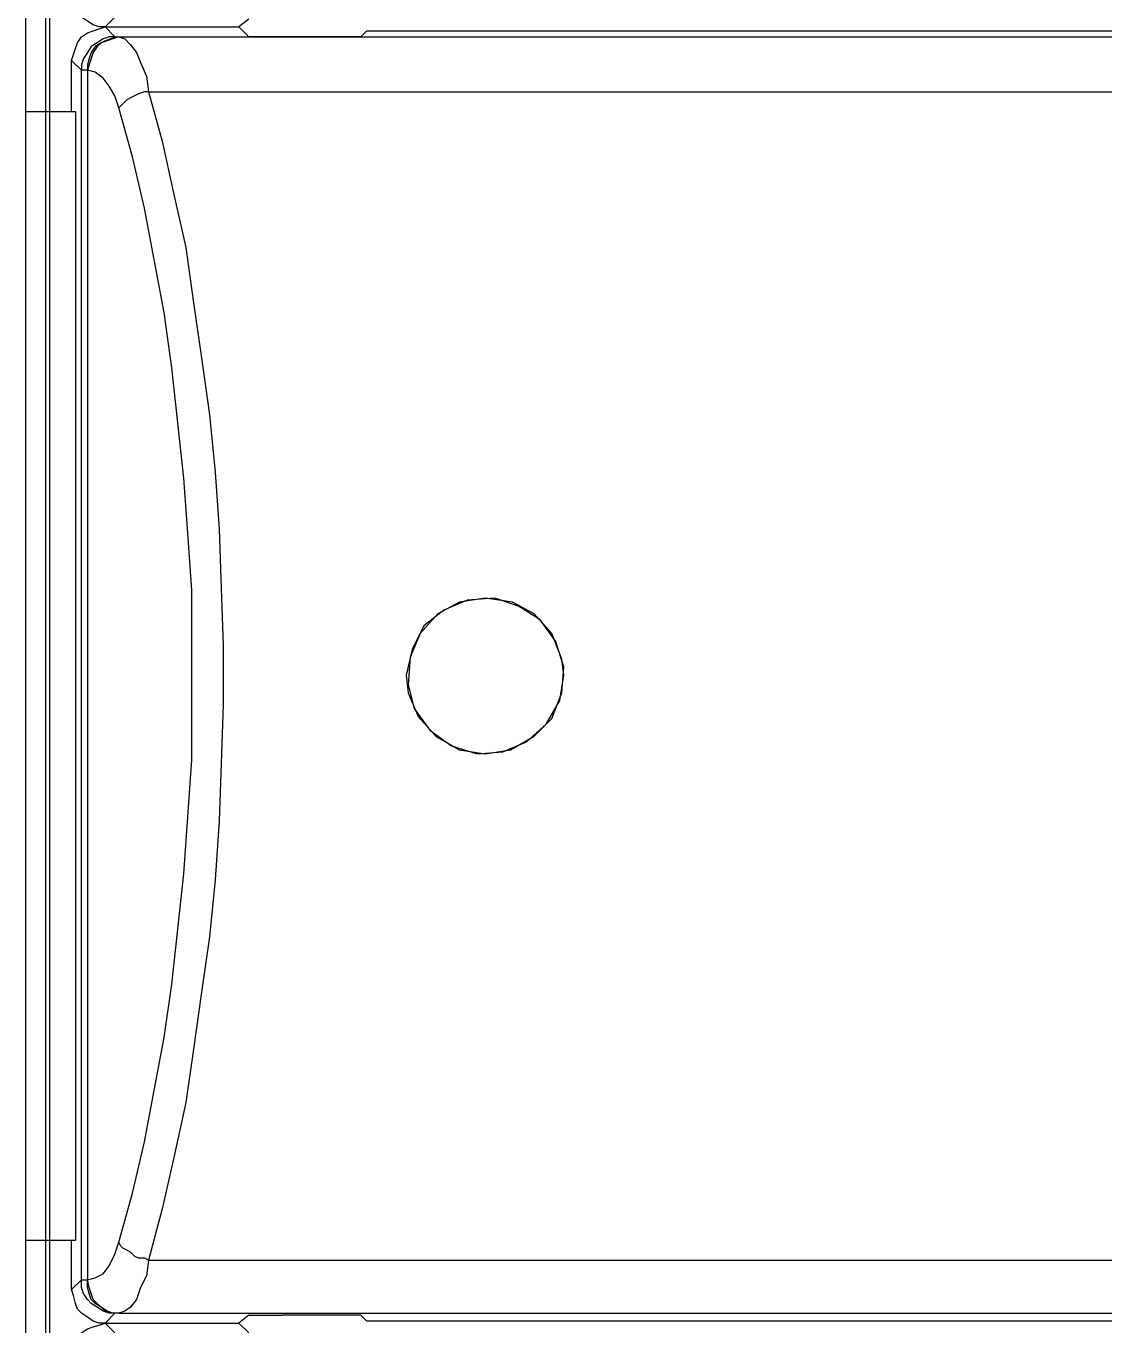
# Model space of a CAD drawing. Header units: centimetres. Extents: x -8.4 to 3.7, y -7.8 to 8.
# Drawn here: x -6.029 to -5.062, y 3.033 to 4.197 of the extents above; entities that cross this region are included whole.
import ezdxf

# ---------------------------------------------------------------- set-up
doc = ezdxf.new("R2010")
doc.units = ezdxf.units.CM
doc.header["$MEASUREMENT"] = 0
doc.layers.add('Layer 1', color=7, linetype='Continuous')

msp = doc.modelspace()

# ---------------------------------------------------------------- linework, layer by layer
at = {"layer": 'Layer 1', "lineweight": 25}
for points in [[(-6.02898, -1.68981), (-6.02898, -1.68981), (-6.02898, 5.45394), (-6.02898, 5.45394)], [(-6.01134, 5.4363), (-6.01134, 5.4363), (-6.01134, -1.67217), (-6.01134, -1.67217)], [(-6.00781, 5.43277), (-6.00781, 5.43277), (-6.00781, -1.66864), (-6.00781, -1.66864)], [(-5.94924, 4.20492), (-5.94924, 4.20492), (-5.95807, 4.19609), (-5.95807, 4.19609)], [(-5.8292, 4.20315), (-5.8292, 4.20315), (-5.83803, 4.19609), (-5.83803, 4.19609)], [(-5.95807, 4.19609), (-5.95807, 4.19609), (-5.83803, 4.19609), (-5.83803, 4.19609)], [(-5.95807, 4.19609), (-5.95807, 4.19609), (-5.94924, 4.18727), (-5.94924, 4.18727)], [(-5.95807, 4.19609), (-5.95807, 4.19609), (-5.83803, 4.19609), (-5.83803, 4.19609)], [(-5.83803, 4.19609), (-5.83803, 4.19609), (-5.8292, 4.18727), (-5.8292, 4.18727)], [(-5.72329, 4.19256), (-5.72329, 4.19256), (-5.72859, 4.18727), (-5.72859, 4.18727)], [(-5.72329, 4.19256), (-5.72329, 4.19256), (-2.46998, 4.19256), (-2.46998, 4.19256)], [(-5.94747, 4.18727), (-5.94747, 4.18727), (-5.94571, 4.18727), (-5.94571, 4.18727)], [(-5.94571, 4.18727), (-5.94571, 4.18727), (-4.1593, 4.18727), (-4.1593, 4.18727)], [(-5.72859, 4.18727), (-5.72859, 4.18727), (-5.7992, 4.18727), (-5.7992, 4.18727)], [(-5.97925, 4.15726), (-5.97925, 4.15726), (-5.98807, 4.16608), (-5.98807, 4.16608)], [(-5.98807, 4.12019), (-5.98807, 4.12019), (-5.98807, 4.16608), (-5.98807, 4.16608)], [(-5.97925, 3.07342), (-5.97925, 3.07342), (-5.97925, 4.15726), (-5.97925, 4.15726)], [(-5.97395, 4.15726), (-5.97395, 4.15726), (-5.97395, 4.15726), (-5.97395, 4.15726)], [(-5.97395, 4.15726), (-5.97395, 4.15726), (-5.97395, 3.07342), (-5.97395, 3.07342)], [(-5.91923, 4.13784), (-5.91923, 4.13784), (-4.18578, 4.13784), (-4.18578, 4.13784)], [(-6.02897, 4.12019), (-6.02897, 4.12019), (-5.98454, 4.12019), (-5.98454, 4.12019)], [(-5.98454, 4.12019), (-5.98454, 4.12019), (-5.98454, 3.10872), (-5.98454, 3.10872)], [(-6.02897, 3.10872), (-6.02897, 3.10872), (-5.98454, 3.10872), (-5.98454, 3.10872)], [(-5.98807, 3.06459), (-5.98807, 3.06459), (-5.98807, 3.10872), (-5.98807, 3.10872)], [(-5.91923, 3.09107), (-5.91923, 3.09107), (-4.18578, 3.09107), (-4.18578, 3.09107)], [(-5.98807, 3.06459), (-5.98807, 3.06459), (-5.97925, 3.07342), (-5.97925, 3.07342)], [(-5.97395, 3.07342), (-5.97395, 3.07342), (-5.97395, 3.07342), (-5.97395, 3.07342)], [(-5.94924, 3.04341), (-5.94924, 3.04341), (-5.95807, 3.03458), (-5.95807, 3.03458)], [(-5.94571, 3.04341), (-5.94571, 3.04341), (-5.94747, 3.04341), (-5.94747, 3.04341)], [(-5.94571, 3.04341), (-5.94571, 3.04341), (-4.1593, 3.04341), (-4.1593, 3.04341)], [(-5.8292, 3.04164), (-5.8292, 3.04164), (-5.83803, 3.03458), (-5.83803, 3.03458)], [(-5.72859, 3.04164), (-5.72859, 3.04164), (-5.7992, 3.04164), (-5.7992, 3.04164)], [(-5.72329, 3.03634), (-5.72329, 3.03634), (-5.72859, 3.04164), (-5.72859, 3.04164)], [(-5.95807, 3.03458), (-5.95807, 3.03458), (-5.83803, 3.03458), (-5.83803, 3.03458)], [(-5.95807, 3.03458), (-5.95807, 3.03458), (-5.94924, 3.02576), (-5.94924, 3.02576)], [(-5.95807, 3.03458), (-5.95807, 3.03458), (-5.83803, 3.03458), (-5.83803, 3.03458)], [(-5.83803, 3.03458), (-5.83803, 3.03458), (-5.8292, 3.02576), (-5.8292, 3.02576)], [(-2.46998, 3.03634), (-2.46998, 3.03634), (-5.72329, 3.03634), (-5.72329, 3.03634)]]:
    msp.add_open_spline(points, degree=3, dxfattribs=at)
for points, knots in [([(-5.95807, 4.19609), (-5.95807, 4.19609), (-5.96336, 4.19609), (-5.96336, 4.19609), (-5.96336, 4.19609), (-5.96336, 4.19609), (-5.96865, 4.19785), (-5.96865, 4.19785), (-5.96865, 4.19785), (-5.96865, 4.19785), (-5.97395, 4.20139), (-5.97395, 4.20139), (-5.97395, 4.20139), (-5.97395, 4.20139), (-5.97925, 4.20492), (-5.97925, 4.20492), (-5.97925, 4.20492), (-5.97925, 4.20492), (-5.98278, 4.20845), (-5.98278, 4.20845), (-5.98278, 4.20845), (-5.98278, 4.20845), (-5.98454, 4.21374), (-5.98454, 4.21374), (-5.98454, 4.21374), (-5.98454, 4.21374), (-5.98631, 4.22081), (-5.98631, 4.22081), (-5.98631, 4.22081), (-5.98631, 4.22081), (-5.98807, 4.2261), (-5.98807, 4.2261)], [0, 0, 0, 0, 0.1111111, 0.1111111, 0.1111111, 0.1111111, 0.2222222, 0.2222222, 0.2222222, 0.2222222, 0.3333333, 0.3333333, 0.3333333, 0.3333333, 0.4444444, 0.4444444, 0.4444444, 0.4444444, 0.5555556, 0.5555556, 0.5555556, 0.5555556, 0.6666667, 0.6666667, 0.6666667, 0.6666667, 0.7777778, 0.7777778, 0.7777778, 0.7777778, 1, 1, 1, 1]), ([(-5.98807, 4.16608), (-5.98807, 4.16608), (-5.98631, 4.17138), (-5.98631, 4.17138), (-5.98631, 4.17138), (-5.98631, 4.17138), (-5.98454, 4.17668), (-5.98454, 4.17668), (-5.98454, 4.17668), (-5.98454, 4.17668), (-5.98278, 4.18197), (-5.98278, 4.18197), (-5.98278, 4.18197), (-5.98278, 4.18197), (-5.97925, 4.18727), (-5.97925, 4.18727), (-5.97925, 4.18727), (-5.97925, 4.18727), (-5.97395, 4.1908), (-5.97395, 4.1908), (-5.97395, 4.1908), (-5.97395, 4.1908), (-5.96865, 4.19256), (-5.96865, 4.19256), (-5.96865, 4.19256), (-5.96865, 4.19256), (-5.96336, 4.19433), (-5.96336, 4.19433), (-5.96336, 4.19433), (-5.96336, 4.19433), (-5.95807, 4.19609), (-5.95807, 4.19609)], [0, 0, 0, 0, 0.1111111, 0.1111111, 0.1111111, 0.1111111, 0.2222222, 0.2222222, 0.2222222, 0.2222222, 0.3333333, 0.3333333, 0.3333333, 0.3333333, 0.4444444, 0.4444444, 0.4444444, 0.4444444, 0.5555556, 0.5555556, 0.5555556, 0.5555556, 0.6666667, 0.6666667, 0.6666667, 0.6666667, 0.7777778, 0.7777778, 0.7777778, 0.7777778, 1, 1, 1, 1]), ([(-5.94924, 4.18727), (-5.94924, 4.18727), (-5.95453, 4.18727), (-5.95453, 4.18727), (-5.95453, 4.18727), (-5.95453, 4.18727), (-5.95983, 4.1855), (-5.95983, 4.1855), (-5.95983, 4.1855), (-5.95983, 4.1855), (-5.96513, 4.18197), (-5.96513, 4.18197), (-5.96513, 4.18197), (-5.96513, 4.18197), (-5.97042, 4.17844), (-5.97042, 4.17844), (-5.97042, 4.17844), (-5.97042, 4.17844), (-5.97395, 4.17315), (-5.97395, 4.17315), (-5.97395, 4.17315), (-5.97395, 4.17315), (-5.97748, 4.16785), (-5.97748, 4.16785), (-5.97748, 4.16785), (-5.97748, 4.16785), (-5.97925, 4.16256), (-5.97925, 4.16256), (-5.97925, 4.16256), (-5.97925, 4.16256), (-5.97925, 4.15726), (-5.97925, 4.15726)], [0, 0, 0, 0, 0.1111111, 0.1111111, 0.1111111, 0.1111111, 0.2222222, 0.2222222, 0.2222222, 0.2222222, 0.3333333, 0.3333333, 0.3333333, 0.3333333, 0.4444444, 0.4444444, 0.4444444, 0.4444444, 0.5555556, 0.5555556, 0.5555556, 0.5555556, 0.6666667, 0.6666667, 0.6666667, 0.6666667, 0.7777778, 0.7777778, 0.7777778, 0.7777778, 1, 1, 1, 1]), ([(-5.94571, 4.18727), (-5.94571, 4.18727), (-5.95101, 4.1855), (-5.95101, 4.1855), (-5.95101, 4.1855), (-5.95101, 4.1855), (-5.9563, 4.18374), (-5.9563, 4.18374), (-5.9563, 4.18374), (-5.9563, 4.18374), (-5.96159, 4.18197), (-5.96159, 4.18197), (-5.96159, 4.18197), (-5.96159, 4.18197), (-5.96513, 4.17844), (-5.96513, 4.17844), (-5.96513, 4.17844), (-5.96513, 4.17844), (-5.96865, 4.17315), (-5.96865, 4.17315), (-5.96865, 4.17315), (-5.96865, 4.17315), (-5.97042, 4.16785), (-5.97042, 4.16785), (-5.97042, 4.16785), (-5.97042, 4.16785), (-5.97219, 4.16256), (-5.97219, 4.16256), (-5.97219, 4.16256), (-5.97219, 4.16256), (-5.97395, 4.15726), (-5.97395, 4.15726)], [0, 0, 0, 0, 0.1111111, 0.1111111, 0.1111111, 0.1111111, 0.2222222, 0.2222222, 0.2222222, 0.2222222, 0.3333333, 0.3333333, 0.3333333, 0.3333333, 0.4444444, 0.4444444, 0.4444444, 0.4444444, 0.5555556, 0.5555556, 0.5555556, 0.5555556, 0.6666667, 0.6666667, 0.6666667, 0.6666667, 0.7777778, 0.7777778, 0.7777778, 0.7777778, 1, 1, 1, 1]), ([(-5.94747, 4.18727), (-5.94747, 4.18727), (-5.95277, 4.1855), (-5.95277, 4.1855), (-5.95277, 4.1855), (-5.95277, 4.1855), (-5.95807, 4.18374), (-5.95807, 4.18374), (-5.95807, 4.18374), (-5.95807, 4.18374), (-5.96159, 4.18197), (-5.96159, 4.18197), (-5.96159, 4.18197), (-5.96159, 4.18197), (-5.96689, 4.17844), (-5.96689, 4.17844), (-5.96689, 4.17844), (-5.96689, 4.17844), (-5.97042, 4.17315), (-5.97042, 4.17315), (-5.97042, 4.17315), (-5.97042, 4.17315), (-5.97219, 4.16785), (-5.97219, 4.16785), (-5.97219, 4.16785), (-5.97219, 4.16785), (-5.97395, 4.16256), (-5.97395, 4.16256), (-5.97395, 4.16256), (-5.97395, 4.16256), (-5.97395, 4.15726), (-5.97395, 4.15726)], [0, 0, 0, 0, 0.1111111, 0.1111111, 0.1111111, 0.1111111, 0.2222222, 0.2222222, 0.2222222, 0.2222222, 0.3333333, 0.3333333, 0.3333333, 0.3333333, 0.4444444, 0.4444444, 0.4444444, 0.4444444, 0.5555556, 0.5555556, 0.5555556, 0.5555556, 0.6666667, 0.6666667, 0.6666667, 0.6666667, 0.7777778, 0.7777778, 0.7777778, 0.7777778, 1, 1, 1, 1]), ([(-5.94924, 4.18727), (-5.94924, 4.18727), (-5.94924, 4.18727), (-5.94924, 4.18727), (-5.94924, 4.18727), (-5.94924, 4.18727), (-5.94747, 4.18727), (-5.94747, 4.18727)], [0, 0, 0, 0, 0.3333333, 0.3333333, 0.3333333, 0.3333333, 1, 1, 1, 1]), ([(-5.94571, 4.18727), (-5.94571, 4.18727), (-5.94041, 4.1855), (-5.94041, 4.1855), (-5.94041, 4.1855), (-5.94041, 4.1855), (-5.93512, 4.18021), (-5.93512, 4.18021), (-5.93512, 4.18021), (-5.93512, 4.18021), (-5.92982, 4.17315), (-5.92982, 4.17315), (-5.92982, 4.17315), (-5.92982, 4.17315), (-5.92629, 4.16432), (-5.92629, 4.16432), (-5.92629, 4.16432), (-5.92629, 4.16432), (-5.92099, 4.15196), (-5.92099, 4.15196), (-5.92099, 4.15196), (-5.92099, 4.15196), (-5.91923, 4.13784), (-5.91923, 4.13784)], [0, 0, 0, 0, 0.1428571, 0.1428571, 0.1428571, 0.1428571, 0.2857143, 0.2857143, 0.2857143, 0.2857143, 0.4285714, 0.4285714, 0.4285714, 0.4285714, 0.5714286, 0.5714286, 0.5714286, 0.5714286, 0.7142857, 0.7142857, 0.7142857, 0.7142857, 1, 1, 1, 1]), ([(-5.7992, 4.18727), (-5.7992, 4.18727), (-5.80626, 4.18727), (-5.80626, 4.18727), (-5.80626, 4.18727), (-5.80626, 4.18727), (-5.81155, 4.18727), (-5.81155, 4.18727), (-5.81155, 4.18727), (-5.81155, 4.18727), (-5.81685, 4.18727), (-5.81685, 4.18727), (-5.81685, 4.18727), (-5.81685, 4.18727), (-5.82038, 4.18727), (-5.82038, 4.18727), (-5.82038, 4.18727), (-5.82038, 4.18727), (-5.82391, 4.18727), (-5.82391, 4.18727), (-5.82391, 4.18727), (-5.82391, 4.18727), (-5.82744, 4.18727), (-5.82744, 4.18727), (-5.82744, 4.18727), (-5.82744, 4.18727), (-5.8292, 4.18727), (-5.8292, 4.18727)], [0, 0, 0, 0, 0.125, 0.125, 0.125, 0.125, 0.25, 0.25, 0.25, 0.25, 0.375, 0.375, 0.375, 0.375, 0.5, 0.5, 0.5, 0.5, 0.625, 0.625, 0.625, 0.625, 0.75, 0.75, 0.75, 0.75, 1, 1, 1, 1]), ([(-5.97395, 4.15726), (-5.97395, 4.15726), (-5.97748, 4.15726), (-5.97748, 4.15726), (-5.97748, 4.15726), (-5.97748, 4.15726), (-5.97925, 4.15726), (-5.97925, 4.15726)], [0, 0, 0, 0, 0.3333333, 0.3333333, 0.3333333, 0.3333333, 1, 1, 1, 1]), ([(-5.94571, 4.12372), (-5.94571, 4.12372), (-5.94924, 4.13431), (-5.94924, 4.13431), (-5.94924, 4.13431), (-5.94924, 4.13431), (-5.95453, 4.14314), (-5.95453, 4.14314), (-5.95453, 4.14314), (-5.95453, 4.14314), (-5.95983, 4.1502), (-5.95983, 4.1502), (-5.95983, 4.1502), (-5.95983, 4.1502), (-5.96689, 4.1555), (-5.96689, 4.1555), (-5.96689, 4.1555), (-5.96689, 4.1555), (-5.97395, 4.15726), (-5.97395, 4.15726)], [0, 0, 0, 0, 0.1666667, 0.1666667, 0.1666667, 0.1666667, 0.3333333, 0.3333333, 0.3333333, 0.3333333, 0.5, 0.5, 0.5, 0.5, 0.6666667, 0.6666667, 0.6666667, 0.6666667, 1, 1, 1, 1]), ([(-5.91923, 4.13784), (-5.91923, 4.13784), (-5.92276, 4.13784), (-5.92276, 4.13784), (-5.92276, 4.13784), (-5.92276, 4.13784), (-5.92806, 4.13608), (-5.92806, 4.13608), (-5.92806, 4.13608), (-5.92806, 4.13608), (-5.93159, 4.13431), (-5.93159, 4.13431), (-5.93159, 4.13431), (-5.93159, 4.13431), (-5.93512, 4.13254), (-5.93512, 4.13254), (-5.93512, 4.13254), (-5.93512, 4.13254), (-5.93865, 4.13078), (-5.93865, 4.13078), (-5.93865, 4.13078), (-5.93865, 4.13078), (-5.94218, 4.12725), (-5.94218, 4.12725), (-5.94218, 4.12725), (-5.94218, 4.12725), (-5.94394, 4.12548), (-5.94394, 4.12548), (-5.94394, 4.12548), (-5.94394, 4.12548), (-5.94571, 4.12372), (-5.94571, 4.12372)], [0, 0, 0, 0, 0.1111111, 0.1111111, 0.1111111, 0.1111111, 0.2222222, 0.2222222, 0.2222222, 0.2222222, 0.3333333, 0.3333333, 0.3333333, 0.3333333, 0.4444444, 0.4444444, 0.4444444, 0.4444444, 0.5555556, 0.5555556, 0.5555556, 0.5555556, 0.6666667, 0.6666667, 0.6666667, 0.6666667, 0.7777778, 0.7777778, 0.7777778, 0.7777778, 1, 1, 1, 1]), ([(-5.91923, 4.13784), (-5.91923, 4.13784), (-5.90687, 4.09371), (-5.90687, 4.09371), (-5.90687, 4.09371), (-5.90687, 4.09371), (-5.89628, 4.04605), (-5.89628, 4.04605), (-5.89628, 4.04605), (-5.89628, 4.04605), (-5.88569, 3.99839), (-5.88569, 3.99839), (-5.88569, 3.99839), (-5.88569, 3.99839), (-5.87863, 3.94897), (-5.87863, 3.94897), (-5.87863, 3.94897), (-5.87863, 3.94897), (-5.87157, 3.89954), (-5.87157, 3.89954), (-5.87157, 3.89954), (-5.87157, 3.89954), (-5.86451, 3.84835), (-5.86451, 3.84835), (-5.86451, 3.84835), (-5.86451, 3.84835), (-5.85921, 3.79716), (-5.85921, 3.79716), (-5.85921, 3.79716), (-5.85921, 3.79716), (-5.85568, 3.74596), (-5.85568, 3.74596), (-5.85568, 3.74596), (-5.85568, 3.74596), (-5.85392, 3.69301), (-5.85392, 3.69301), (-5.85392, 3.69301), (-5.85392, 3.69301), (-5.85215, 3.64181), (-5.85215, 3.64181), (-5.85215, 3.64181), (-5.85215, 3.64181), (-5.85215, 3.58886), (-5.85215, 3.58886), (-5.85215, 3.58886), (-5.85215, 3.58886), (-5.85392, 3.53591), (-5.85392, 3.53591), (-5.85392, 3.53591), (-5.85392, 3.53591), (-5.85568, 3.48471), (-5.85568, 3.48471), (-5.85568, 3.48471), (-5.85568, 3.48471), (-5.85921, 3.43176), (-5.85921, 3.43176), (-5.85921, 3.43176), (-5.85921, 3.43176), (-5.86451, 3.38056), (-5.86451, 3.38056), (-5.86451, 3.38056), (-5.86451, 3.38056), (-5.87157, 3.33114), (-5.87157, 3.33114), (-5.87157, 3.33114), (-5.87157, 3.33114), (-5.87863, 3.27995), (-5.87863, 3.27995), (-5.87863, 3.27995), (-5.87863, 3.27995), (-5.88569, 3.23229), (-5.88569, 3.23229), (-5.88569, 3.23229), (-5.88569, 3.23229), (-5.89628, 3.18286), (-5.89628, 3.18286), (-5.89628, 3.18286), (-5.89628, 3.18286), (-5.90687, 3.13696), (-5.90687, 3.13696), (-5.90687, 3.13696), (-5.90687, 3.13696), (-5.91923, 3.09107), (-5.91923, 3.09107)], [0, 0, 0, 0, 0.0454545, 0.0454545, 0.0454545, 0.0454545, 0.0909091, 0.0909091, 0.0909091, 0.0909091, 0.1363636, 0.1363636, 0.1363636, 0.1363636, 0.1818182, 0.1818182, 0.1818182, 0.1818182, 0.2272727, 0.2272727, 0.2272727, 0.2272727, 0.2727273, 0.2727273, 0.2727273, 0.2727273, 0.3181818, 0.3181818, 0.3181818, 0.3181818, 0.3636364, 0.3636364, 0.3636364, 0.3636364, 0.4090909, 0.4090909, 0.4090909, 0.4090909, 0.4545455, 0.4545455, 0.4545455, 0.4545455, 0.5, 0.5, 0.5, 0.5, 0.5454545, 0.5454545, 0.5454545, 0.5454545, 0.5909091, 0.5909091, 0.5909091, 0.5909091, 0.6363636, 0.6363636, 0.6363636, 0.6363636, 0.6818182, 0.6818182, 0.6818182, 0.6818182, 0.7272727, 0.7272727, 0.7272727, 0.7272727, 0.7727273, 0.7727273, 0.7727273, 0.7727273, 0.8181818, 0.8181818, 0.8181818, 0.8181818, 0.8636364, 0.8636364, 0.8636364, 0.8636364, 0.9090909, 0.9090909, 0.9090909, 0.9090909, 1, 1, 1, 1]), ([(-5.94571, 3.10696), (-5.94571, 3.10696), (-5.93335, 3.15109), (-5.93335, 3.15109), (-5.93335, 3.15109), (-5.93335, 3.15109), (-5.92276, 3.19698), (-5.92276, 3.19698), (-5.92276, 3.19698), (-5.92276, 3.19698), (-5.91393, 3.24287), (-5.91393, 3.24287), (-5.91393, 3.24287), (-5.91393, 3.24287), (-5.90511, 3.29054), (-5.90511, 3.29054), (-5.90511, 3.29054), (-5.90511, 3.29054), (-5.89805, 3.3382), (-5.89805, 3.3382), (-5.89805, 3.3382), (-5.89805, 3.3382), (-5.89275, 3.38762), (-5.89275, 3.38762), (-5.89275, 3.38762), (-5.89275, 3.38762), (-5.88746, 3.43705), (-5.88746, 3.43705), (-5.88746, 3.43705), (-5.88746, 3.43705), (-5.88392, 3.48824), (-5.88392, 3.48824), (-5.88392, 3.48824), (-5.88392, 3.48824), (-5.8804, 3.53943), (-5.8804, 3.53943), (-5.8804, 3.53943), (-5.8804, 3.53943), (-5.8804, 3.58886), (-5.8804, 3.58886), (-5.8804, 3.58886), (-5.8804, 3.58886), (-5.8804, 3.64005), (-5.8804, 3.64005), (-5.8804, 3.64005), (-5.8804, 3.64005), (-5.8804, 3.69124), (-5.8804, 3.69124), (-5.8804, 3.69124), (-5.8804, 3.69124), (-5.88392, 3.74244), (-5.88392, 3.74244), (-5.88392, 3.74244), (-5.88392, 3.74244), (-5.88746, 3.79186), (-5.88746, 3.79186), (-5.88746, 3.79186), (-5.88746, 3.79186), (-5.89275, 3.84129), (-5.89275, 3.84129), (-5.89275, 3.84129), (-5.89275, 3.84129), (-5.89805, 3.89071), (-5.89805, 3.89071), (-5.89805, 3.89071), (-5.89805, 3.89071), (-5.90511, 3.94014), (-5.90511, 3.94014), (-5.90511, 3.94014), (-5.90511, 3.94014), (-5.91393, 3.9878), (-5.91393, 3.9878), (-5.91393, 3.9878), (-5.91393, 3.9878), (-5.92276, 4.0337), (-5.92276, 4.0337), (-5.92276, 4.0337), (-5.92276, 4.0337), (-5.93335, 4.07959), (-5.93335, 4.07959), (-5.93335, 4.07959), (-5.93335, 4.07959), (-5.94571, 4.12372), (-5.94571, 4.12372)], [0, 0, 0, 0, 0.0454545, 0.0454545, 0.0454545, 0.0454545, 0.0909091, 0.0909091, 0.0909091, 0.0909091, 0.1363636, 0.1363636, 0.1363636, 0.1363636, 0.1818182, 0.1818182, 0.1818182, 0.1818182, 0.2272727, 0.2272727, 0.2272727, 0.2272727, 0.2727273, 0.2727273, 0.2727273, 0.2727273, 0.3181818, 0.3181818, 0.3181818, 0.3181818, 0.3636364, 0.3636364, 0.3636364, 0.3636364, 0.4090909, 0.4090909, 0.4090909, 0.4090909, 0.4545455, 0.4545455, 0.4545455, 0.4545455, 0.5, 0.5, 0.5, 0.5, 0.5454545, 0.5454545, 0.5454545, 0.5454545, 0.5909091, 0.5909091, 0.5909091, 0.5909091, 0.6363636, 0.6363636, 0.6363636, 0.6363636, 0.6818182, 0.6818182, 0.6818182, 0.6818182, 0.7272727, 0.7272727, 0.7272727, 0.7272727, 0.7727273, 0.7727273, 0.7727273, 0.7727273, 0.8181818, 0.8181818, 0.8181818, 0.8181818, 0.8636364, 0.8636364, 0.8636364, 0.8636364, 0.9090909, 0.9090909, 0.9090909, 0.9090909, 1, 1, 1, 1]), ([(-5.68799, 3.61534), (-5.68799, 3.61534), (-5.68269, 3.63829), (-5.68269, 3.63829), (-5.68269, 3.63829), (-5.68269, 3.63829), (-5.6721, 3.65947), (-5.6721, 3.65947), (-5.6721, 3.65947), (-5.6721, 3.65947), (-5.65445, 3.67359), (-5.65445, 3.67359), (-5.65445, 3.67359), (-5.65445, 3.67359), (-5.63326, 3.68242), (-5.63326, 3.68242), (-5.63326, 3.68242), (-5.63326, 3.68242), (-5.60855, 3.68418), (-5.60855, 3.68418), (-5.60855, 3.68418), (-5.60855, 3.68418), (-5.58736, 3.67712), (-5.58736, 3.67712), (-5.58736, 3.67712), (-5.58736, 3.67712), (-5.56795, 3.66476), (-5.56795, 3.66476), (-5.56795, 3.66476), (-5.56795, 3.66476), (-5.55383, 3.64535), (-5.55383, 3.64535), (-5.55383, 3.64535), (-5.55383, 3.64535), (-5.54677, 3.6224), (-5.54677, 3.6224), (-5.54677, 3.6224), (-5.54677, 3.6224), (-5.54853, 3.59945), (-5.54853, 3.59945), (-5.54853, 3.59945), (-5.54853, 3.59945), (-5.55736, 3.5765), (-5.55736, 3.5765), (-5.55736, 3.5765), (-5.55736, 3.5765), (-5.57324, 3.56061), (-5.57324, 3.56061), (-5.57324, 3.56061), (-5.57324, 3.56061), (-5.59443, 3.54826), (-5.59443, 3.54826), (-5.59443, 3.54826), (-5.59443, 3.54826), (-5.61738, 3.54473), (-5.61738, 3.54473), (-5.61738, 3.54473), (-5.61738, 3.54473), (-5.64032, 3.54826), (-5.64032, 3.54826), (-5.64032, 3.54826), (-5.64032, 3.54826), (-5.66151, 3.56061), (-5.66151, 3.56061), (-5.66151, 3.56061), (-5.66151, 3.56061), (-5.67739, 3.57827), (-5.67739, 3.57827), (-5.67739, 3.57827), (-5.67739, 3.57827), (-5.68622, 3.59945), (-5.68622, 3.59945), (-5.68622, 3.59945), (-5.68622, 3.59945), (-5.68799, 3.61534), (-5.68799, 3.61534)], [0, 0, 0, 0, 0.05, 0.05, 0.05, 0.05, 0.1, 0.1, 0.1, 0.1, 0.15, 0.15, 0.15, 0.15, 0.2, 0.2, 0.2, 0.2, 0.25, 0.25, 0.25, 0.25, 0.3, 0.3, 0.3, 0.3, 0.35, 0.35, 0.35, 0.35, 0.4, 0.4, 0.4, 0.4, 0.45, 0.45, 0.45, 0.45, 0.5, 0.5, 0.5, 0.5, 0.55, 0.55, 0.55, 0.55, 0.6, 0.6, 0.6, 0.6, 0.65, 0.65, 0.65, 0.65, 0.7, 0.7, 0.7, 0.7, 0.75, 0.75, 0.75, 0.75, 0.8, 0.8, 0.8, 0.8, 0.85, 0.85, 0.85, 0.85, 0.9, 0.9, 0.9, 0.9, 1, 1, 1, 1]), ([(-5.54677, 3.61534), (-5.54677, 3.61534), (-5.5503, 3.59239), (-5.5503, 3.59239), (-5.5503, 3.59239), (-5.5503, 3.59239), (-5.56266, 3.57121), (-5.56266, 3.57121), (-5.56266, 3.57121), (-5.56266, 3.57121), (-5.5803, 3.55532), (-5.5803, 3.55532), (-5.5803, 3.55532), (-5.5803, 3.55532), (-5.60149, 3.54649), (-5.60149, 3.54649), (-5.60149, 3.54649), (-5.60149, 3.54649), (-5.62444, 3.54473), (-5.62444, 3.54473), (-5.62444, 3.54473), (-5.62444, 3.54473), (-5.64739, 3.55179), (-5.64739, 3.55179), (-5.64739, 3.55179), (-5.64739, 3.55179), (-5.6668, 3.56591), (-5.6668, 3.56591), (-5.6668, 3.56591), (-5.6668, 3.56591), (-5.68093, 3.58533), (-5.68093, 3.58533), (-5.68093, 3.58533), (-5.68093, 3.58533), (-5.68622, 3.60651), (-5.68622, 3.60651), (-5.68622, 3.60651), (-5.68622, 3.60651), (-5.68445, 3.63123), (-5.68445, 3.63123), (-5.68445, 3.63123), (-5.68445, 3.63123), (-5.67563, 3.65241), (-5.67563, 3.65241), (-5.67563, 3.65241), (-5.67563, 3.65241), (-5.65974, 3.67006), (-5.65974, 3.67006), (-5.65974, 3.67006), (-5.65974, 3.67006), (-5.64032, 3.68065), (-5.64032, 3.68065), (-5.64032, 3.68065), (-5.64032, 3.68065), (-5.61738, 3.68418), (-5.61738, 3.68418), (-5.61738, 3.68418), (-5.61738, 3.68418), (-5.59266, 3.68065), (-5.59266, 3.68065), (-5.59266, 3.68065), (-5.59266, 3.68065), (-5.57324, 3.67006), (-5.57324, 3.67006), (-5.57324, 3.67006), (-5.57324, 3.67006), (-5.55736, 3.65241), (-5.55736, 3.65241), (-5.55736, 3.65241), (-5.55736, 3.65241), (-5.54853, 3.62946), (-5.54853, 3.62946), (-5.54853, 3.62946), (-5.54853, 3.62946), (-5.54677, 3.61534), (-5.54677, 3.61534)], [0, 0, 0, 0, 0.05, 0.05, 0.05, 0.05, 0.1, 0.1, 0.1, 0.1, 0.15, 0.15, 0.15, 0.15, 0.2, 0.2, 0.2, 0.2, 0.25, 0.25, 0.25, 0.25, 0.3, 0.3, 0.3, 0.3, 0.35, 0.35, 0.35, 0.35, 0.4, 0.4, 0.4, 0.4, 0.45, 0.45, 0.45, 0.45, 0.5, 0.5, 0.5, 0.5, 0.55, 0.55, 0.55, 0.55, 0.6, 0.6, 0.6, 0.6, 0.65, 0.65, 0.65, 0.65, 0.7, 0.7, 0.7, 0.7, 0.75, 0.75, 0.75, 0.75, 0.8, 0.8, 0.8, 0.8, 0.85, 0.85, 0.85, 0.85, 0.9, 0.9, 0.9, 0.9, 1, 1, 1, 1]), ([(-5.97395, 3.07342), (-5.97395, 3.07342), (-5.96689, 3.07518), (-5.96689, 3.07518), (-5.96689, 3.07518), (-5.96689, 3.07518), (-5.95983, 3.07871), (-5.95983, 3.07871), (-5.95983, 3.07871), (-5.95983, 3.07871), (-5.95453, 3.08577), (-5.95453, 3.08577), (-5.95453, 3.08577), (-5.95453, 3.08577), (-5.94924, 3.09636), (-5.94924, 3.09636), (-5.94924, 3.09636), (-5.94924, 3.09636), (-5.94571, 3.10696), (-5.94571, 3.10696)], [0, 0, 0, 0, 0.1666667, 0.1666667, 0.1666667, 0.1666667, 0.3333333, 0.3333333, 0.3333333, 0.3333333, 0.5, 0.5, 0.5, 0.5, 0.6666667, 0.6666667, 0.6666667, 0.6666667, 1, 1, 1, 1]), ([(-5.91923, 3.09107), (-5.91923, 3.09107), (-5.92276, 3.09283), (-5.92276, 3.09283), (-5.92276, 3.09283), (-5.92276, 3.09283), (-5.92806, 3.09283), (-5.92806, 3.09283), (-5.92806, 3.09283), (-5.92806, 3.09283), (-5.93159, 3.0946), (-5.93159, 3.0946), (-5.93159, 3.0946), (-5.93159, 3.0946), (-5.93512, 3.09813), (-5.93512, 3.09813), (-5.93512, 3.09813), (-5.93512, 3.09813), (-5.93865, 3.09989), (-5.93865, 3.09989), (-5.93865, 3.09989), (-5.93865, 3.09989), (-5.94218, 3.10166), (-5.94218, 3.10166), (-5.94218, 3.10166), (-5.94218, 3.10166), (-5.94394, 3.10342), (-5.94394, 3.10342), (-5.94394, 3.10342), (-5.94394, 3.10342), (-5.94571, 3.10696), (-5.94571, 3.10696)], [0, 0, 0, 0, 0.1111111, 0.1111111, 0.1111111, 0.1111111, 0.2222222, 0.2222222, 0.2222222, 0.2222222, 0.3333333, 0.3333333, 0.3333333, 0.3333333, 0.4444444, 0.4444444, 0.4444444, 0.4444444, 0.5555556, 0.5555556, 0.5555556, 0.5555556, 0.6666667, 0.6666667, 0.6666667, 0.6666667, 0.7777778, 0.7777778, 0.7777778, 0.7777778, 1, 1, 1, 1]), ([(-5.91923, 3.09107), (-5.91923, 3.09107), (-5.92099, 3.07694), (-5.92099, 3.07694), (-5.92099, 3.07694), (-5.92099, 3.07694), (-5.92629, 3.06636), (-5.92629, 3.06636), (-5.92629, 3.06636), (-5.92629, 3.06636), (-5.92982, 3.05576), (-5.92982, 3.05576), (-5.92982, 3.05576), (-5.92982, 3.05576), (-5.93512, 3.0487), (-5.93512, 3.0487), (-5.93512, 3.0487), (-5.93512, 3.0487), (-5.94041, 3.04517), (-5.94041, 3.04517), (-5.94041, 3.04517), (-5.94041, 3.04517), (-5.94571, 3.04341), (-5.94571, 3.04341)], [0, 0, 0, 0, 0.1428571, 0.1428571, 0.1428571, 0.1428571, 0.2857143, 0.2857143, 0.2857143, 0.2857143, 0.4285714, 0.4285714, 0.4285714, 0.4285714, 0.5714286, 0.5714286, 0.5714286, 0.5714286, 0.7142857, 0.7142857, 0.7142857, 0.7142857, 1, 1, 1, 1]), ([(-5.94924, 3.04341), (-5.94924, 3.04341), (-5.95453, 3.04341), (-5.95453, 3.04341), (-5.95453, 3.04341), (-5.95453, 3.04341), (-5.95983, 3.04517), (-5.95983, 3.04517), (-5.95983, 3.04517), (-5.95983, 3.04517), (-5.96513, 3.0487), (-5.96513, 3.0487), (-5.96513, 3.0487), (-5.96513, 3.0487), (-5.97042, 3.05223), (-5.97042, 3.05223), (-5.97042, 3.05223), (-5.97042, 3.05223), (-5.97395, 3.05576), (-5.97395, 3.05576), (-5.97395, 3.05576), (-5.97395, 3.05576), (-5.97748, 3.06106), (-5.97748, 3.06106), (-5.97748, 3.06106), (-5.97748, 3.06106), (-5.97925, 3.06636), (-5.97925, 3.06636), (-5.97925, 3.06636), (-5.97925, 3.06636), (-5.97925, 3.07342), (-5.97925, 3.07342)], [0, 0, 0, 0, 0.1111111, 0.1111111, 0.1111111, 0.1111111, 0.2222222, 0.2222222, 0.2222222, 0.2222222, 0.3333333, 0.3333333, 0.3333333, 0.3333333, 0.4444444, 0.4444444, 0.4444444, 0.4444444, 0.5555556, 0.5555556, 0.5555556, 0.5555556, 0.6666667, 0.6666667, 0.6666667, 0.6666667, 0.7777778, 0.7777778, 0.7777778, 0.7777778, 1, 1, 1, 1]), ([(-5.97925, 3.07342), (-5.97925, 3.07342), (-5.97925, 3.07342), (-5.97925, 3.07342), (-5.97925, 3.07342), (-5.97925, 3.07342), (-5.97748, 3.07342), (-5.97748, 3.07342), (-5.97748, 3.07342), (-5.97748, 3.07342), (-5.97395, 3.07342), (-5.97395, 3.07342)], [0, 0, 0, 0, 0.25, 0.25, 0.25, 0.25, 0.5, 0.5, 0.5, 0.5, 1, 1, 1, 1]), ([(-5.94571, 3.04341), (-5.94571, 3.04341), (-5.95101, 3.04341), (-5.95101, 3.04341), (-5.95101, 3.04341), (-5.95101, 3.04341), (-5.9563, 3.04517), (-5.9563, 3.04517), (-5.9563, 3.04517), (-5.9563, 3.04517), (-5.96159, 3.0487), (-5.96159, 3.0487), (-5.96159, 3.0487), (-5.96159, 3.0487), (-5.96513, 3.05223), (-5.96513, 3.05223), (-5.96513, 3.05223), (-5.96513, 3.05223), (-5.96865, 3.05576), (-5.96865, 3.05576), (-5.96865, 3.05576), (-5.96865, 3.05576), (-5.97042, 3.06106), (-5.97042, 3.06106), (-5.97042, 3.06106), (-5.97042, 3.06106), (-5.97219, 3.06636), (-5.97219, 3.06636), (-5.97219, 3.06636), (-5.97219, 3.06636), (-5.97395, 3.07342), (-5.97395, 3.07342)], [0, 0, 0, 0, 0.1111111, 0.1111111, 0.1111111, 0.1111111, 0.2222222, 0.2222222, 0.2222222, 0.2222222, 0.3333333, 0.3333333, 0.3333333, 0.3333333, 0.4444444, 0.4444444, 0.4444444, 0.4444444, 0.5555556, 0.5555556, 0.5555556, 0.5555556, 0.6666667, 0.6666667, 0.6666667, 0.6666667, 0.7777778, 0.7777778, 0.7777778, 0.7777778, 1, 1, 1, 1]), ([(-5.94747, 3.04341), (-5.94747, 3.04341), (-5.95277, 3.04341), (-5.95277, 3.04341), (-5.95277, 3.04341), (-5.95277, 3.04341), (-5.95807, 3.04517), (-5.95807, 3.04517), (-5.95807, 3.04517), (-5.95807, 3.04517), (-5.96159, 3.0487), (-5.96159, 3.0487), (-5.96159, 3.0487), (-5.96159, 3.0487), (-5.96689, 3.05223), (-5.96689, 3.05223), (-5.96689, 3.05223), (-5.96689, 3.05223), (-5.97042, 3.05576), (-5.97042, 3.05576), (-5.97042, 3.05576), (-5.97042, 3.05576), (-5.97219, 3.06106), (-5.97219, 3.06106), (-5.97219, 3.06106), (-5.97219, 3.06106), (-5.97395, 3.06636), (-5.97395, 3.06636), (-5.97395, 3.06636), (-5.97395, 3.06636), (-5.97395, 3.07342), (-5.97395, 3.07342)], [0, 0, 0, 0, 0.1111111, 0.1111111, 0.1111111, 0.1111111, 0.2222222, 0.2222222, 0.2222222, 0.2222222, 0.3333333, 0.3333333, 0.3333333, 0.3333333, 0.4444444, 0.4444444, 0.4444444, 0.4444444, 0.5555556, 0.5555556, 0.5555556, 0.5555556, 0.6666667, 0.6666667, 0.6666667, 0.6666667, 0.7777778, 0.7777778, 0.7777778, 0.7777778, 1, 1, 1, 1]), ([(-5.95807, 3.03458), (-5.95807, 3.03458), (-5.96336, 3.03458), (-5.96336, 3.03458), (-5.96336, 3.03458), (-5.96336, 3.03458), (-5.96865, 3.03634), (-5.96865, 3.03634), (-5.96865, 3.03634), (-5.96865, 3.03634), (-5.97395, 3.03988), (-5.97395, 3.03988), (-5.97395, 3.03988), (-5.97395, 3.03988), (-5.97925, 3.04341), (-5.97925, 3.04341), (-5.97925, 3.04341), (-5.97925, 3.04341), (-5.98278, 3.04694), (-5.98278, 3.04694), (-5.98278, 3.04694), (-5.98278, 3.04694), (-5.98454, 3.05223), (-5.98454, 3.05223), (-5.98454, 3.05223), (-5.98454, 3.05223), (-5.98631, 3.0593), (-5.98631, 3.0593), (-5.98631, 3.0593), (-5.98631, 3.0593), (-5.98807, 3.06459), (-5.98807, 3.06459)], [0, 0, 0, 0, 0.1111111, 0.1111111, 0.1111111, 0.1111111, 0.2222222, 0.2222222, 0.2222222, 0.2222222, 0.3333333, 0.3333333, 0.3333333, 0.3333333, 0.4444444, 0.4444444, 0.4444444, 0.4444444, 0.5555556, 0.5555556, 0.5555556, 0.5555556, 0.6666667, 0.6666667, 0.6666667, 0.6666667, 0.7777778, 0.7777778, 0.7777778, 0.7777778, 1, 1, 1, 1]), ([(-5.94747, 3.04341), (-5.94747, 3.04341), (-5.94747, 3.04341), (-5.94747, 3.04341), (-5.94747, 3.04341), (-5.94747, 3.04341), (-5.94924, 3.04341), (-5.94924, 3.04341)], [0, 0, 0, 0, 0.3333333, 0.3333333, 0.3333333, 0.3333333, 1, 1, 1, 1]), ([(-5.8292, 3.04164), (-5.8292, 3.04164), (-5.8292, 3.04164), (-5.8292, 3.04164), (-5.8292, 3.04164), (-5.8292, 3.04164), (-5.82744, 3.04164), (-5.82744, 3.04164), (-5.82744, 3.04164), (-5.82744, 3.04164), (-5.82391, 3.04164), (-5.82391, 3.04164), (-5.82391, 3.04164), (-5.82391, 3.04164), (-5.82038, 3.04164), (-5.82038, 3.04164), (-5.82038, 3.04164), (-5.82038, 3.04164), (-5.81685, 3.04164), (-5.81685, 3.04164), (-5.81685, 3.04164), (-5.81685, 3.04164), (-5.81155, 3.04164), (-5.81155, 3.04164), (-5.81155, 3.04164), (-5.81155, 3.04164), (-5.80626, 3.04164), (-5.80626, 3.04164), (-5.80626, 3.04164), (-5.80626, 3.04164), (-5.7992, 3.04164), (-5.7992, 3.04164)], [0, 0, 0, 0, 0.1111111, 0.1111111, 0.1111111, 0.1111111, 0.2222222, 0.2222222, 0.2222222, 0.2222222, 0.3333333, 0.3333333, 0.3333333, 0.3333333, 0.4444444, 0.4444444, 0.4444444, 0.4444444, 0.5555556, 0.5555556, 0.5555556, 0.5555556, 0.6666667, 0.6666667, 0.6666667, 0.6666667, 0.7777778, 0.7777778, 0.7777778, 0.7777778, 1, 1, 1, 1]), ([(-5.98807, 3.00457), (-5.98807, 3.00457), (-5.98631, 3.00987), (-5.98631, 3.00987), (-5.98631, 3.00987), (-5.98631, 3.00987), (-5.98454, 3.01517), (-5.98454, 3.01517), (-5.98454, 3.01517), (-5.98454, 3.01517), (-5.98278, 3.02046), (-5.98278, 3.02046), (-5.98278, 3.02046), (-5.98278, 3.02046), (-5.97925, 3.02576), (-5.97925, 3.02576), (-5.97925, 3.02576), (-5.97925, 3.02576), (-5.97395, 3.02929), (-5.97395, 3.02929), (-5.97395, 3.02929), (-5.97395, 3.02929), (-5.96865, 3.03105), (-5.96865, 3.03105), (-5.96865, 3.03105), (-5.96865, 3.03105), (-5.96336, 3.03282), (-5.96336, 3.03282), (-5.96336, 3.03282), (-5.96336, 3.03282), (-5.95807, 3.03458), (-5.95807, 3.03458)], [0, 0, 0, 0, 0.1111111, 0.1111111, 0.1111111, 0.1111111, 0.2222222, 0.2222222, 0.2222222, 0.2222222, 0.3333333, 0.3333333, 0.3333333, 0.3333333, 0.4444444, 0.4444444, 0.4444444, 0.4444444, 0.5555556, 0.5555556, 0.5555556, 0.5555556, 0.6666667, 0.6666667, 0.6666667, 0.6666667, 0.7777778, 0.7777778, 0.7777778, 0.7777778, 1, 1, 1, 1])]:
    msp.add_open_spline(points, degree=3, knots=knots, dxfattribs=at)

doc.saveas('drawing.dxf')
